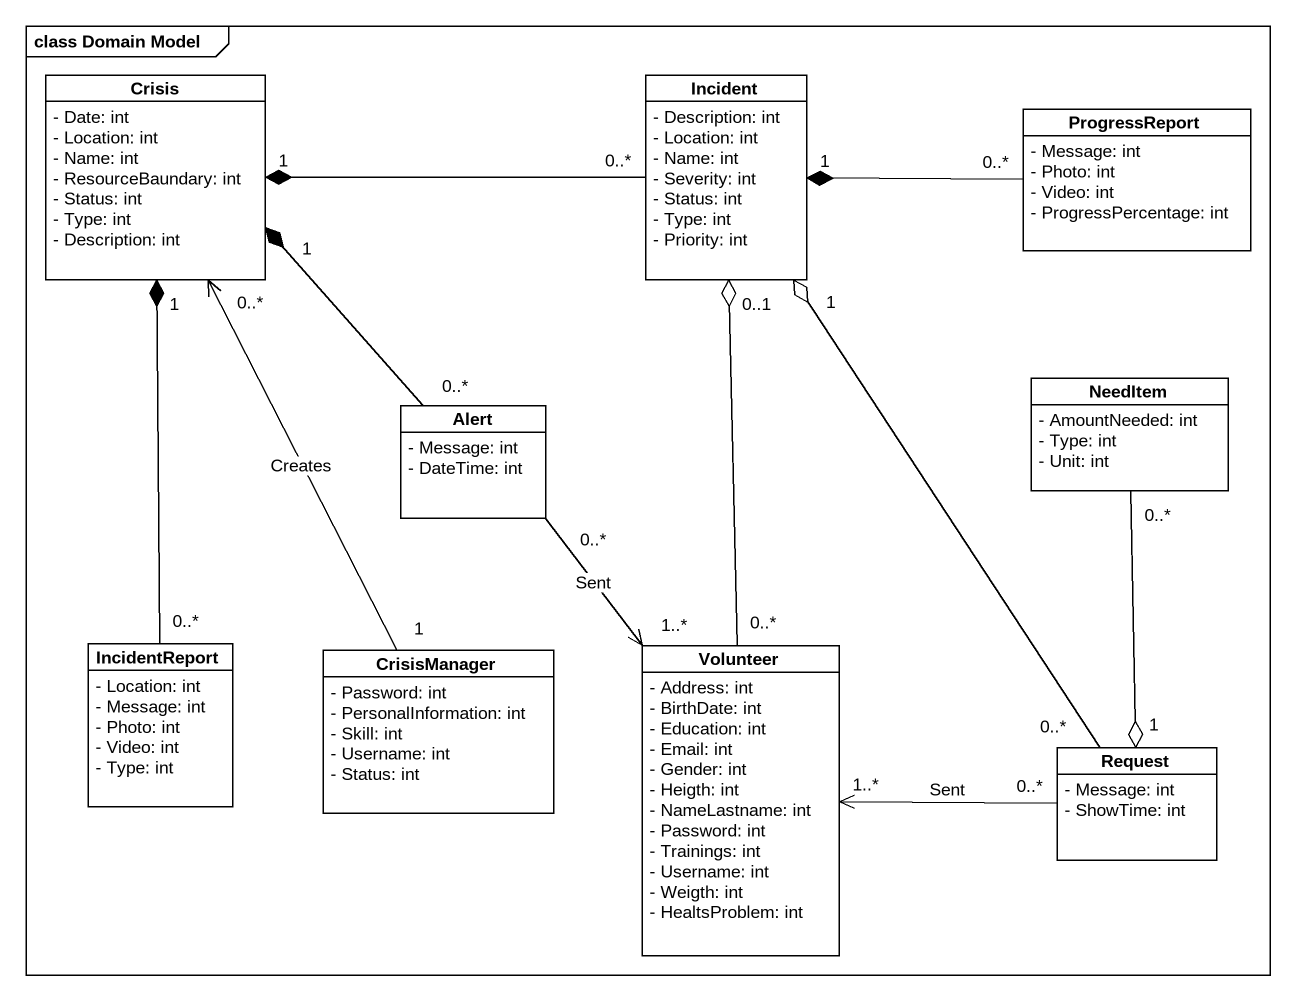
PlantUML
@startuml
mainframe class Domain Model
hide circle
hide empty members
skinparam classAttributeIconSize 0
class Crisis {
  - Date: int
  - Location: int
  - Name: int
  - ResourceBaundary: int
  - Status: int
  - Type: int
  - Description: int
}
class Incident {
  - Description: int
  - Location: int
  - Name: int
  - Severity: int
  - Status: int
  - Type: int
  - Priority: int
}
class ProgressReport {
  - Message: int
  - Photo: int
  - Video: int
  - ProgressPercentage: int
}
class Alert {
  - Message: int
  - DateTime: int
}
class NeedItem {
  - AmountNeeded: int
  - Type: int
  - Unit: int
}
class IncidentReport {
  - Location: int
  - Message: int
  - Photo: int
  - Video: int
  - Type: int
}
class CrisisManager {
  - Password: int
  - PersonalInformation: int
  - Skill: int
  - Username: int
  - Status: int
}
class Volunteer {
  - Address: int
  - BirthDate: int
  - Education: int
  - Email: int
  - Gender: int
  - Heigth: int
  - NameLastname: int
  - Password: int
  - Trainings: int
  - Username: int
  - Weigth: int
  - HealtsProblem: int
}
class Request {
  - Message: int
  - ShowTime: int
}
Incident "0..*" -left-* "1" Crisis
ProgressReport "0..*" -left-* "1" Incident
Alert "0..*" -up-* "1" Crisis
NeedItem "0..*" --o "1" Request
IncidentReport "0..*" -up-* "1" Crisis
CrisisManager "1" -up-> "0..*" Crisis : Creates
Volunteer "0..*" -up-o "0..1" Incident
Volunteer "1..*" <-up- "0..*" Alert : Sent
Request "0..*" -up-o "1" Incident
Request "0..*" -left-> "1..*" Volunteer : Sent
@enduml
